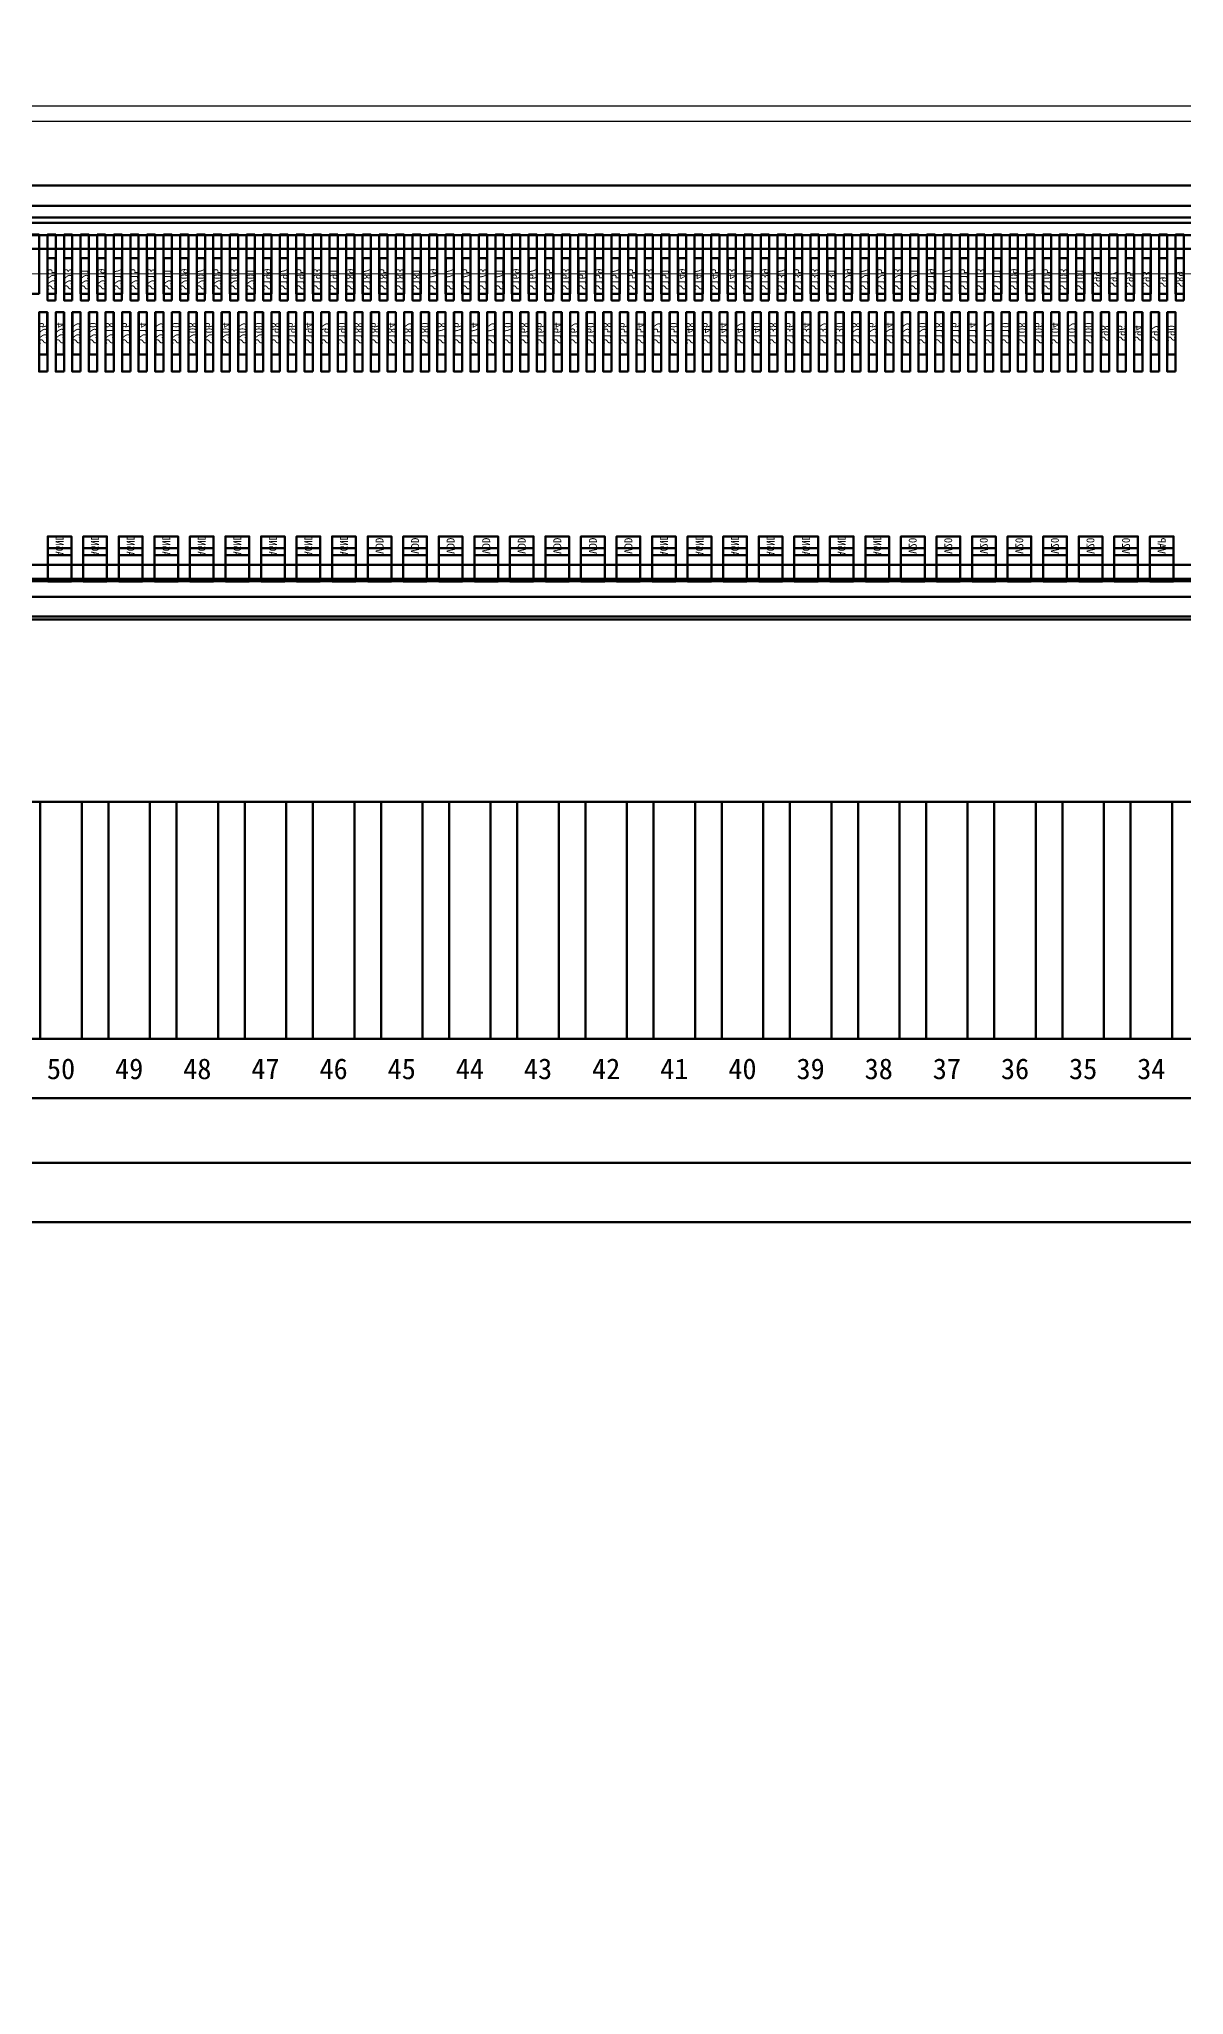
# Model space of a CAD drawing. Extents: x -128 to 4168, y -1774 to 38.
# Drawn here: x 2021.621 to 2023.553, y -870.914 to -867.614 of the extents above; entities that cross this region are included whole.
import ezdxf
from ezdxf.enums import TextEntityAlignment as Align

# ---------------------------------------------------------------- set-up
doc = ezdxf.new("R2010")
doc.units = 0
doc.header["$LTSCALE"] = 16.335
for name, color, linetype, lineweight in [('dim', 3, 'Continuous', 13), ('L122.drawing', 7, 'Continuous', 100), ('LCD', 4, 'Continuous', 9), ('OBJ-DIM', 2, 'Continuous', 15), ('TFT_line.drawing', 3, 'Continuous', 100)]:
    doc.layers.add(name, color=color, linetype=linetype, lineweight=lineweight)
doc.layers.add('DIM（标注）', color=3, linetype='Continuous')
doc.layers.add('KEEPOUTLAYER', color=6, linetype='Continuous')
doc.styles.add('Arial', font='simhei.ttf')
doc.styles.get("Standard").update_dxf_attribs({"font": '', "width": 0.8})
doc.styles.get('Standard').set_extended_font_data('NSimSun')
doc.dimstyles.new('标注模版', dxfattribs={"dimtxt": 1.5, "dimasz": 2, "dimexe": 0.5, "dimexo": 0.5, "dimgap": 0.2, "dimtad": 1, "dimzin": 1, "dimdsep": 46, "dimtxsty": 'Arial', "dimcen": 1, "dimclrd": 3, "dimclre": 3, "dimclrt": 3, "dimadec": 0, "dimazin": 0, "dimtp": 1.2, "dimtm": 1.2, "dimtfac": 1, "dimtmove": 0, "dimatfit": 3, "dimfxl": 1, "dimtolj": 1, "dimarcsym": 0})

# ---------------------------------------------------------------- blocks, each defined once
blk = doc.blocks.new('fpc_pad')
at = {"layer": 'TFT_line.drawing', "color": 3, "linetype": 'Continuous', "lineweight": 100}
blk.add_lwpolyline([(-0.035, -0.2), (0.035, -0.2), (0.035, 0.2), (-0.035, 0.2)], close=True, dxfattribs=at)
blk = doc.blocks.new('fpc')
at = {"layer": 'TFT_line.drawing', "color": 3, "linetype": 'Continuous', "lineweight": 100}
blk.add_lwpolyline([(0, -0.2), (16.22, -0.2), (16.22, 0.2), (0, 0.2)], close=True, dxfattribs=at)
at = {"color": 1, "linetype": 'Continuous', "lineweight": 100, "row_count": 1, "column_count": 129, "row_spacing": 0.9009999999999999, "column_spacing": 0.115}
blk.add_blockref('fpc_pad', (0.75, 0), dxfattribs=at)
at = {"layer": 'L122.drawing', "color": 7, "linetype": 'Continuous', "lineweight": 100}
for s, p in [('50', (10.065, -0.2505)), ('49', (10.18, -0.2505)), ('48', (10.295, -0.2505)), ('47', (10.41, -0.2505)), ('46', (10.525, -0.2505)), ('45', (10.64, -0.2505)), ('44', (10.755, -0.2505)), ('43', (10.87, -0.2505)), ('42', (10.985, -0.2505)), ('41', (11.1, -0.2505)), ('40', (11.215, -0.2505)), ('39', (11.33, -0.2505)), ('38', (11.445, -0.2505)), ('37', (11.56, -0.2505)), ('36', (11.675, -0.2505)), ('35', (11.79, -0.2505)), ('34', (11.905, -0.2505))]:
    blk.add_text(s, height=0.035, dxfattribs=at).set_placement(p, align=Align.MIDDLE_CENTER)
blk = doc.blocks.new('ic_ST7789V2')
at = {"layer": 'L122.drawing', "color": 7, "linetype": 'Continuous', "lineweight": 100}
for points in [[(-7.5775, -0.349), (7.5775, -0.349), (7.5775, 0.349), (-7.5775, 0.349)], [(-3.85, 0.20058), (-3.836, 0.20058), (-3.836, 0.30058), (-3.85, 0.30058)], [(-3.822, 0.20058), (-3.808, 0.20058), (-3.808, 0.30058), (-3.822, 0.30058)], [(-3.794, 0.20058), (-3.78, 0.20058), (-3.78, 0.30058), (-3.794, 0.30058)], [(-3.766, 0.20058), (-3.752, 0.20058), (-3.752, 0.30058), (-3.766, 0.30058)], [(-3.738, 0.20058), (-3.724, 0.20058), (-3.724, 0.30058), (-3.738, 0.30058)], [(-3.71, 0.20058), (-3.696, 0.20058), (-3.696, 0.30058), (-3.71, 0.30058)], [(-3.682, 0.20058), (-3.668, 0.20058), (-3.668, 0.30058), (-3.682, 0.30058)], [(-3.654, 0.20058), (-3.64, 0.20058), (-3.64, 0.30058), (-3.654, 0.30058)], [(-3.626, 0.20058), (-3.612, 0.20058), (-3.612, 0.30058), (-3.626, 0.30058)], [(-3.598, 0.20058), (-3.584, 0.20058), (-3.584, 0.30058), (-3.598, 0.30058)], [(-3.57, 0.20058), (-3.556, 0.20058), (-3.556, 0.30058), (-3.57, 0.30058)], [(-3.542, 0.20058), (-3.528, 0.20058), (-3.528, 0.30058), (-3.542, 0.30058)], [(-3.514, 0.20058), (-3.5, 0.20058), (-3.5, 0.30058), (-3.514, 0.30058)], [(-3.486, 0.20058), (-3.472, 0.20058), (-3.472, 0.30058), (-3.486, 0.30058)], [(-3.458, 0.20058), (-3.444, 0.20058), (-3.444, 0.30058), (-3.458, 0.30058)], [(-3.43, 0.20058), (-3.416, 0.20058), (-3.416, 0.30058), (-3.43, 0.30058)], [(-3.402, 0.20058), (-3.388, 0.20058), (-3.388, 0.30058), (-3.402, 0.30058)], [(-3.374, 0.20058), (-3.36, 0.20058), (-3.36, 0.30058), (-3.374, 0.30058)], [(-3.346, 0.20058), (-3.332, 0.20058), (-3.332, 0.30058), (-3.346, 0.30058)], [(-3.318, 0.20058), (-3.304, 0.20058), (-3.304, 0.30058), (-3.318, 0.30058)], [(-3.29, 0.20058), (-3.276, 0.20058), (-3.276, 0.30058), (-3.29, 0.30058)], [(-3.262, 0.20058), (-3.248, 0.20058), (-3.248, 0.30058), (-3.262, 0.30058)], [(-3.234, 0.20058), (-3.22, 0.20058), (-3.22, 0.30058), (-3.234, 0.30058)], [(-3.206, 0.20058), (-3.192, 0.20058), (-3.192, 0.30058), (-3.206, 0.30058)], [(-3.178, 0.20058), (-3.164, 0.20058), (-3.164, 0.30058), (-3.178, 0.30058)], [(-3.15, 0.20058), (-3.136, 0.20058), (-3.136, 0.30058), (-3.15, 0.30058)], [(-3.122, 0.20058), (-3.108, 0.20058), (-3.108, 0.30058), (-3.122, 0.30058)], [(-3.094, 0.20058), (-3.08, 0.20058), (-3.08, 0.30058), (-3.094, 0.30058)], [(-3.066, 0.20058), (-3.052, 0.20058), (-3.052, 0.30058), (-3.066, 0.30058)], [(-3.038, 0.20058), (-3.024, 0.20058), (-3.024, 0.30058), (-3.038, 0.30058)], [(-3.01, 0.20058), (-2.996, 0.20058), (-2.996, 0.30058), (-3.01, 0.30058)], [(-2.982, 0.20058), (-2.968, 0.20058), (-2.968, 0.30058), (-2.982, 0.30058)], [(-2.954, 0.20058), (-2.94, 0.20058), (-2.94, 0.30058), (-2.954, 0.30058)], [(-2.926, 0.20058), (-2.912, 0.20058), (-2.912, 0.30058), (-2.926, 0.30058)], [(-2.898, 0.20058), (-2.884, 0.20058), (-2.884, 0.30058), (-2.898, 0.30058)], [(-2.87, 0.20058), (-2.856, 0.20058), (-2.856, 0.30058), (-2.87, 0.30058)], [(-2.842, 0.20058), (-2.828, 0.20058), (-2.828, 0.30058), (-2.842, 0.30058)], [(-2.814, 0.20058), (-2.8, 0.20058), (-2.8, 0.30058), (-2.814, 0.30058)], [(-2.786, 0.20058), (-2.772, 0.20058), (-2.772, 0.30058), (-2.786, 0.30058)], [(-2.758, 0.20058), (-2.744, 0.20058), (-2.744, 0.30058), (-2.758, 0.30058)], [(-2.73, 0.20058), (-2.716, 0.20058), (-2.716, 0.30058), (-2.73, 0.30058)], [(-2.702, 0.20058), (-2.688, 0.20058), (-2.688, 0.30058), (-2.702, 0.30058)], [(-2.674, 0.20058), (-2.66, 0.20058), (-2.66, 0.30058), (-2.674, 0.30058)], [(-2.646, 0.20058), (-2.632, 0.20058), (-2.632, 0.30058), (-2.646, 0.30058)], [(-2.618, 0.20058), (-2.604, 0.20058), (-2.604, 0.30058), (-2.618, 0.30058)], [(-2.59, 0.20058), (-2.576, 0.20058), (-2.576, 0.30058), (-2.59, 0.30058)], [(-2.562, 0.20058), (-2.548, 0.20058), (-2.548, 0.30058), (-2.562, 0.30058)], [(-2.534, 0.20058), (-2.52, 0.20058), (-2.52, 0.30058), (-2.534, 0.30058)], [(-2.506, 0.20058), (-2.492, 0.20058), (-2.492, 0.30058), (-2.506, 0.30058)], [(-2.478, 0.20058), (-2.464, 0.20058), (-2.464, 0.30058), (-2.478, 0.30058)], [(-2.45, 0.20058), (-2.436, 0.20058), (-2.436, 0.30058), (-2.45, 0.30058)], [(-2.422, 0.20058), (-2.408, 0.20058), (-2.408, 0.30058), (-2.422, 0.30058)], [(-2.394, 0.20058), (-2.38, 0.20058), (-2.38, 0.30058), (-2.394, 0.30058)], [(-2.366, 0.20058), (-2.352, 0.20058), (-2.352, 0.30058), (-2.366, 0.30058)], [(-2.338, 0.20058), (-2.324, 0.20058), (-2.324, 0.30058), (-2.338, 0.30058)], [(-2.31, 0.20058), (-2.296, 0.20058), (-2.296, 0.30058), (-2.31, 0.30058)], [(-2.282, 0.20058), (-2.268, 0.20058), (-2.268, 0.30058), (-2.282, 0.30058)], [(-2.254, 0.20058), (-2.24, 0.20058), (-2.24, 0.30058), (-2.254, 0.30058)], [(-2.226, 0.20058), (-2.212, 0.20058), (-2.212, 0.30058), (-2.226, 0.30058)], [(-2.198, 0.20058), (-2.184, 0.20058), (-2.184, 0.30058), (-2.198, 0.30058)], [(-2.17, 0.20058), (-2.156, 0.20058), (-2.156, 0.30058), (-2.17, 0.30058)], [(-2.142, 0.20058), (-2.128, 0.20058), (-2.128, 0.30058), (-2.142, 0.30058)], [(-2.114, 0.20058), (-2.1, 0.20058), (-2.1, 0.30058), (-2.114, 0.30058)], [(-2.086, 0.20058), (-2.072, 0.20058), (-2.072, 0.30058), (-2.086, 0.30058)], [(-2.058, 0.20058), (-2.044, 0.20058), (-2.044, 0.30058), (-2.058, 0.30058)], [(-2.03, 0.20058), (-2.016, 0.20058), (-2.016, 0.30058), (-2.03, 0.30058)], [(-2.002, 0.20058), (-1.988, 0.20058), (-1.988, 0.30058), (-2.002, 0.30058)], [(-1.974, 0.20058), (-1.96, 0.20058), (-1.96, 0.30058), (-1.974, 0.30058)], [(-1.946, 0.20058), (-1.932, 0.20058), (-1.932, 0.30058), (-1.946, 0.30058)], [(-1.918, 0.20058), (-1.904, 0.20058), (-1.904, 0.30058), (-1.918, 0.30058)], [(-3.836, 0.06958), (-3.822, 0.06958), (-3.822, 0.16958), (-3.836, 0.16958)], [(-3.808, 0.06958), (-3.794, 0.06958), (-3.794, 0.16958), (-3.808, 0.16958)], [(-3.78, 0.06958), (-3.766, 0.06958), (-3.766, 0.16958), (-3.78, 0.16958)], [(-3.752, 0.06958), (-3.738, 0.06958), (-3.738, 0.16958), (-3.752, 0.16958)], [(-3.724, 0.06958), (-3.71, 0.06958), (-3.71, 0.16958), (-3.724, 0.16958)], [(-3.696, 0.06958), (-3.682, 0.06958), (-3.682, 0.16958), (-3.696, 0.16958)], [(-3.668, 0.06958), (-3.654, 0.06958), (-3.654, 0.16958), (-3.668, 0.16958)], [(-3.64, 0.06958), (-3.626, 0.06958), (-3.626, 0.16958), (-3.64, 0.16958)], [(-3.612, 0.06958), (-3.598, 0.06958), (-3.598, 0.16958), (-3.612, 0.16958)], [(-3.584, 0.06958), (-3.57, 0.06958), (-3.57, 0.16958), (-3.584, 0.16958)], [(-3.556, 0.06958), (-3.542, 0.06958), (-3.542, 0.16958), (-3.556, 0.16958)], [(-3.528, 0.06958), (-3.514, 0.06958), (-3.514, 0.16958), (-3.528, 0.16958)], [(-3.5, 0.06958), (-3.486, 0.06958), (-3.486, 0.16958), (-3.5, 0.16958)], [(-3.472, 0.06958), (-3.458, 0.06958), (-3.458, 0.16958), (-3.472, 0.16958)], [(-3.444, 0.06958), (-3.43, 0.06958), (-3.43, 0.16958), (-3.444, 0.16958)], [(-3.416, 0.06958), (-3.402, 0.06958), (-3.402, 0.16958), (-3.416, 0.16958)], [(-3.388, 0.06958), (-3.374, 0.06958), (-3.374, 0.16958), (-3.388, 0.16958)], [(-3.36, 0.06958), (-3.346, 0.06958), (-3.346, 0.16958), (-3.36, 0.16958)], [(-3.332, 0.06958), (-3.318, 0.06958), (-3.318, 0.16958), (-3.332, 0.16958)], [(-3.304, 0.06958), (-3.29, 0.06958), (-3.29, 0.16958), (-3.304, 0.16958)], [(-3.276, 0.06958), (-3.262, 0.06958), (-3.262, 0.16958), (-3.276, 0.16958)], [(-3.248, 0.06958), (-3.234, 0.06958), (-3.234, 0.16958), (-3.248, 0.16958)], [(-3.22, 0.06958), (-3.206, 0.06958), (-3.206, 0.16958), (-3.22, 0.16958)], [(-3.192, 0.06958), (-3.178, 0.06958), (-3.178, 0.16958), (-3.192, 0.16958)], [(-3.164, 0.06958), (-3.15, 0.06958), (-3.15, 0.16958), (-3.164, 0.16958)], [(-3.136, 0.06958), (-3.122, 0.06958), (-3.122, 0.16958), (-3.136, 0.16958)], [(-3.108, 0.06958), (-3.094, 0.06958), (-3.094, 0.16958), (-3.108, 0.16958)], [(-3.08, 0.06958), (-3.066, 0.06958), (-3.066, 0.16958), (-3.08, 0.16958)], [(-3.052, 0.06958), (-3.038, 0.06958), (-3.038, 0.16958), (-3.052, 0.16958)], [(-3.024, 0.06958), (-3.01, 0.06958), (-3.01, 0.16958), (-3.024, 0.16958)], [(-2.996, 0.06958), (-2.982, 0.06958), (-2.982, 0.16958), (-2.996, 0.16958)], [(-2.968, 0.06958), (-2.954, 0.06958), (-2.954, 0.16958), (-2.968, 0.16958)], [(-2.94, 0.06958), (-2.926, 0.06958), (-2.926, 0.16958), (-2.94, 0.16958)], [(-2.912, 0.06958), (-2.898, 0.06958), (-2.898, 0.16958), (-2.912, 0.16958)], [(-2.884, 0.06958), (-2.87, 0.06958), (-2.87, 0.16958), (-2.884, 0.16958)], [(-2.856, 0.06958), (-2.842, 0.06958), (-2.842, 0.16958), (-2.856, 0.16958)], [(-2.828, 0.06958), (-2.814, 0.06958), (-2.814, 0.16958), (-2.828, 0.16958)], [(-2.8, 0.06958), (-2.786, 0.06958), (-2.786, 0.16958), (-2.8, 0.16958)], [(-2.772, 0.06958), (-2.758, 0.06958), (-2.758, 0.16958), (-2.772, 0.16958)], [(-2.744, 0.06958), (-2.73, 0.06958), (-2.73, 0.16958), (-2.744, 0.16958)], [(-2.716, 0.06958), (-2.702, 0.06958), (-2.702, 0.16958), (-2.716, 0.16958)], [(-2.688, 0.06958), (-2.674, 0.06958), (-2.674, 0.16958), (-2.688, 0.16958)], [(-2.66, 0.06958), (-2.646, 0.06958), (-2.646, 0.16958), (-2.66, 0.16958)], [(-2.632, 0.06958), (-2.618, 0.06958), (-2.618, 0.16958), (-2.632, 0.16958)], [(-2.604, 0.06958), (-2.59, 0.06958), (-2.59, 0.16958), (-2.604, 0.16958)], [(-2.576, 0.06958), (-2.562, 0.06958), (-2.562, 0.16958), (-2.576, 0.16958)], [(-2.548, 0.06958), (-2.534, 0.06958), (-2.534, 0.16958), (-2.548, 0.16958)], [(-2.52, 0.06958), (-2.506, 0.06958), (-2.506, 0.16958), (-2.52, 0.16958)], [(-2.492, 0.06958), (-2.478, 0.06958), (-2.478, 0.16958), (-2.492, 0.16958)], [(-2.464, 0.06958), (-2.45, 0.06958), (-2.45, 0.16958), (-2.464, 0.16958)], [(-2.436, 0.06958), (-2.422, 0.06958), (-2.422, 0.16958), (-2.436, 0.16958)], [(-2.408, 0.06958), (-2.394, 0.06958), (-2.394, 0.16958), (-2.408, 0.16958)], [(-2.38, 0.06958), (-2.366, 0.06958), (-2.366, 0.16958), (-2.38, 0.16958)], [(-2.352, 0.06958), (-2.338, 0.06958), (-2.338, 0.16958), (-2.352, 0.16958)], [(-2.324, 0.06958), (-2.31, 0.06958), (-2.31, 0.16958), (-2.324, 0.16958)], [(-2.296, 0.06958), (-2.282, 0.06958), (-2.282, 0.16958), (-2.296, 0.16958)], [(-2.268, 0.06958), (-2.254, 0.06958), (-2.254, 0.16958), (-2.268, 0.16958)], [(-2.24, 0.06958), (-2.226, 0.06958), (-2.226, 0.16958), (-2.24, 0.16958)], [(-2.212, 0.06958), (-2.198, 0.06958), (-2.198, 0.16958), (-2.212, 0.16958)], [(-2.184, 0.06958), (-2.17, 0.06958), (-2.17, 0.16958), (-2.184, 0.16958)], [(-2.156, 0.06958), (-2.142, 0.06958), (-2.142, 0.16958), (-2.156, 0.16958)], [(-2.128, 0.06958), (-2.114, 0.06958), (-2.114, 0.16958), (-2.128, 0.16958)], [(-2.1, 0.06958), (-2.086, 0.06958), (-2.086, 0.16958), (-2.1, 0.16958)], [(-2.072, 0.06958), (-2.058, 0.06958), (-2.058, 0.16958), (-2.072, 0.16958)], [(-2.044, 0.06958), (-2.03, 0.06958), (-2.03, 0.16958), (-2.044, 0.16958)], [(-2.016, 0.06958), (-2.002, 0.06958), (-2.002, 0.16958), (-2.016, 0.16958)], [(-1.988, 0.06958), (-1.974, 0.06958), (-1.974, 0.16958), (-1.988, 0.16958)], [(-1.96, 0.06958), (-1.946, 0.06958), (-1.946, 0.16958), (-1.96, 0.16958)], [(-1.932, 0.06958), (-1.918, 0.06958), (-1.918, 0.16958), (-1.932, 0.16958)], [(-3.8325, -0.28462), (-3.7925, -0.28462), (-3.7925, -0.22862), (-3.8325, -0.22862)], [(-3.7725, -0.28462), (-3.7325, -0.28462), (-3.7325, -0.22862), (-3.7725, -0.22862)], [(-3.7125, -0.28462), (-3.6725, -0.28462), (-3.6725, -0.22862), (-3.7125, -0.22862)], [(-3.6525, -0.28462), (-3.6125, -0.28462), (-3.6125, -0.22862), (-3.6525, -0.22862)], [(-3.5925, -0.28462), (-3.5525, -0.28462), (-3.5525, -0.22862), (-3.5925, -0.22862)], [(-3.5325, -0.28462), (-3.4925, -0.28462), (-3.4925, -0.22862), (-3.5325, -0.22862)], [(-3.4725, -0.28462), (-3.4325, -0.28462), (-3.4325, -0.22862), (-3.4725, -0.22862)], [(-3.4125, -0.28462), (-3.3725, -0.28462), (-3.3725, -0.22862), (-3.4125, -0.22862)], [(-3.3525, -0.28462), (-3.3125, -0.28462), (-3.3125, -0.22862), (-3.3525, -0.22862)], [(-3.2925, -0.28462), (-3.2525, -0.28462), (-3.2525, -0.22862), (-3.2925, -0.22862)], [(-3.2325, -0.28462), (-3.1925, -0.28462), (-3.1925, -0.22862), (-3.2325, -0.22862)], [(-3.1725, -0.28462), (-3.1325, -0.28462), (-3.1325, -0.22862), (-3.1725, -0.22862)], [(-3.1125, -0.28462), (-3.0725, -0.28462), (-3.0725, -0.22862), (-3.1125, -0.22862)], [(-3.0525, -0.28462), (-3.0125, -0.28462), (-3.0125, -0.22862), (-3.0525, -0.22862)], [(-2.9925, -0.28462), (-2.9525, -0.28462), (-2.9525, -0.22862), (-2.9925, -0.22862)], [(-2.9325, -0.28462), (-2.8925, -0.28462), (-2.8925, -0.22862), (-2.9325, -0.22862)], [(-2.8725, -0.28462), (-2.8325, -0.28462), (-2.8325, -0.22862), (-2.8725, -0.22862)], [(-2.8125, -0.28462), (-2.7725, -0.28462), (-2.7725, -0.22862), (-2.8125, -0.22862)], [(-2.7525, -0.28462), (-2.7125, -0.28462), (-2.7125, -0.22862), (-2.7525, -0.22862)], [(-2.6925, -0.28462), (-2.6525, -0.28462), (-2.6525, -0.22862), (-2.6925, -0.22862)], [(-2.6325, -0.28462), (-2.5925, -0.28462), (-2.5925, -0.22862), (-2.6325, -0.22862)], [(-2.5725, -0.28462), (-2.5325, -0.28462), (-2.5325, -0.22862), (-2.5725, -0.22862)], [(-2.5125, -0.28462), (-2.4725, -0.28462), (-2.4725, -0.22862), (-2.5125, -0.22862)], [(-2.4525, -0.28462), (-2.4125, -0.28462), (-2.4125, -0.22862), (-2.4525, -0.22862)], [(-2.3925, -0.28462), (-2.3525, -0.28462), (-2.3525, -0.22862), (-2.3925, -0.22862)], [(-2.3325, -0.28462), (-2.2925, -0.28462), (-2.2925, -0.22862), (-2.3325, -0.22862)], [(-2.2725, -0.28462), (-2.2325, -0.28462), (-2.2325, -0.22862), (-2.2725, -0.22862)], [(-2.2125, -0.28462), (-2.1725, -0.28462), (-2.1725, -0.22862), (-2.2125, -0.22862)], [(-2.1525, -0.28462), (-2.1125, -0.28462), (-2.1125, -0.22862), (-2.1525, -0.22862)], [(-2.0925, -0.28462), (-2.0525, -0.28462), (-2.0525, -0.22862), (-2.0925, -0.22862)], [(-2.0325, -0.28462), (-1.9925, -0.28462), (-1.9925, -0.22862), (-2.0325, -0.22862)], [(-1.9725, -0.28462), (-1.9325, -0.28462), (-1.9325, -0.22862), (-1.9725, -0.22862)]]:
    blk.add_lwpolyline(points, close=True, dxfattribs=at)
blk = doc.blocks.new('OLB_SB')
at = {"layer": 'TFT_line.drawing', "color": 3, "linetype": 'Continuous', "lineweight": 100}
blk.add_lwpolyline([(-0.00675, -0.0355), (0.00675, -0.0355), (0.00675, 0.0355), (-0.00675, 0.0355)], close=True, dxfattribs=at)
blk = doc.blocks.new('OLB_SU')
at = {"layer": 'TFT_line.drawing', "color": 3, "linetype": 'Continuous', "lineweight": 100}
blk.add_lwpolyline([(-0.00675, -0.0355), (0.00675, -0.0355), (0.00675, 0.0355), (-0.00675, 0.0355)], close=True, dxfattribs=at)
blk = doc.blocks.new('ilb')
at = {"layer": 'TFT_line.drawing', "color": 3, "linetype": 'Continuous', "lineweight": 100}
blk.add_lwpolyline([(-0.02, -0.0159), (0.02, -0.0159), (0.02, 0.0159), (-0.02, 0.0159)], close=True, dxfattribs=at)
blk = doc.blocks.new('ic_ST7789V3')
at = {"layer": 'TFT_line.drawing', "color": 3, "linetype": 'Continuous', "lineweight": 100}
blk.add_lwpolyline([(-7.5475, -0.2665), (7.5475, -0.2665), (7.5475, 0.2665), (-7.5475, 0.2665)], close=True, dxfattribs=at)
at = {"color": 1, "linetype": 'Continuous', "lineweight": 100}
for name, p in [('OLB_SU', (-3.843, 0.215)), ('OLB_SU', (-3.815, 0.215)), ('OLB_SU', (-3.787, 0.215)), ('OLB_SU', (-3.759, 0.215)), ('OLB_SU', (-3.731, 0.215)), ('OLB_SU', (-3.703, 0.215)), ('OLB_SU', (-3.675, 0.215)), ('OLB_SU', (-3.647, 0.215)), ('OLB_SU', (-3.619, 0.215)), ('OLB_SU', (-3.591, 0.215)), ('OLB_SU', (-3.563, 0.215)), ('OLB_SU', (-3.535, 0.215)), ('OLB_SU', (-3.507, 0.215)), ('OLB_SU', (-3.479, 0.215)), ('OLB_SU', (-3.451, 0.215)), ('OLB_SU', (-3.423, 0.215)), ('OLB_SU', (-3.395, 0.215)), ('OLB_SU', (-3.367, 0.215)), ('OLB_SU', (-3.339, 0.215)), ('OLB_SU', (-3.311, 0.215)), ('OLB_SU', (-3.283, 0.215)), ('OLB_SU', (-3.255, 0.215)), ('OLB_SU', (-3.227, 0.215)), ('OLB_SU', (-3.199, 0.215)), ('OLB_SU', (-3.171, 0.215)), ('OLB_SU', (-3.143, 0.215)), ('OLB_SU', (-3.115, 0.215)), ('OLB_SU', (-3.087, 0.215)), ('OLB_SU', (-3.059, 0.215)), ('OLB_SU', (-3.031, 0.215)), ('OLB_SU', (-3.003, 0.215)), ('OLB_SU', (-2.975, 0.215)), ('OLB_SU', (-2.947, 0.215)), ('OLB_SU', (-2.919, 0.215)), ('OLB_SU', (-2.891, 0.215)), ('OLB_SU', (-2.863, 0.215)), ('OLB_SU', (-2.835, 0.215)), ('OLB_SU', (-2.807, 0.215)), ('OLB_SU', (-2.779, 0.215)), ('OLB_SU', (-2.751, 0.215)), ('OLB_SU', (-2.723, 0.215)), ('OLB_SU', (-2.695, 0.215)), ('OLB_SU', (-2.667, 0.215)), ('OLB_SU', (-2.639, 0.215)), ('OLB_SU', (-2.611, 0.215)), ('OLB_SU', (-2.583, 0.215)), ('OLB_SU', (-2.555, 0.215)), ('OLB_SU', (-2.527, 0.215)), ('OLB_SU', (-2.499, 0.215)), ('OLB_SU', (-2.471, 0.215)), ('OLB_SU', (-2.443, 0.215)), ('OLB_SU', (-2.415, 0.215)), ('OLB_SU', (-2.387, 0.215)), ('OLB_SU', (-2.359, 0.215)), ('OLB_SU', (-2.331, 0.215)), ('OLB_SU', (-2.303, 0.215)), ('OLB_SU', (-2.275, 0.215)), ('OLB_SU', (-2.247, 0.215)), ('OLB_SU', (-2.219, 0.215)), ('OLB_SU', (-2.191, 0.215)), ('OLB_SU', (-2.163, 0.215)), ('OLB_SU', (-2.135, 0.215)), ('OLB_SU', (-2.107, 0.215)), ('OLB_SU', (-2.079, 0.215)), ('OLB_SU', (-2.051, 0.215)), ('OLB_SU', (-2.023, 0.215)), ('OLB_SU', (-1.995, 0.215)), ('OLB_SU', (-1.967, 0.215)), ('OLB_SU', (-1.939, 0.215)), ('OLB_SB', (-3.829, 0.124)), ('OLB_SB', (-3.801, 0.124)), ('OLB_SB', (-3.773, 0.124)), ('OLB_SB', (-3.745, 0.124)), ('OLB_SB', (-3.717, 0.124)), ('OLB_SB', (-3.689, 0.124)), ('OLB_SB', (-3.661, 0.124)), ('OLB_SB', (-3.633, 0.124)), ('OLB_SB', (-3.605, 0.124)), ('OLB_SB', (-3.577, 0.124)), ('OLB_SB', (-3.549, 0.124)), ('OLB_SB', (-3.521, 0.124)), ('OLB_SB', (-3.493, 0.124)), ('OLB_SB', (-3.465, 0.124)), ('OLB_SB', (-3.437, 0.124)), ('OLB_SB', (-3.409, 0.124)), ('OLB_SB', (-3.381, 0.124)), ('OLB_SB', (-3.353, 0.124)), ('OLB_SB', (-3.325, 0.124)), ('OLB_SB', (-3.297, 0.124)), ('OLB_SB', (-3.269, 0.124)), ('OLB_SB', (-3.241, 0.124)), ('OLB_SB', (-3.213, 0.124)), ('OLB_SB', (-3.185, 0.124)), ('OLB_SB', (-3.157, 0.124)), ('OLB_SB', (-3.129, 0.124)), ('OLB_SB', (-3.101, 0.124)), ('OLB_SB', (-3.073, 0.124)), ('OLB_SB', (-3.045, 0.124)), ('OLB_SB', (-3.017, 0.124)), ('OLB_SB', (-2.989, 0.124)), ('OLB_SB', (-2.961, 0.124)), ('OLB_SB', (-2.933, 0.124)), ('OLB_SB', (-2.905, 0.124)), ('OLB_SB', (-2.877, 0.124)), ('OLB_SB', (-2.849, 0.124)), ('OLB_SB', (-2.821, 0.124)), ('OLB_SB', (-2.793, 0.124)), ('OLB_SB', (-2.765, 0.124)), ('OLB_SB', (-2.737, 0.124)), ('OLB_SB', (-2.709, 0.124)), ('OLB_SB', (-2.681, 0.124)), ('OLB_SB', (-2.653, 0.124)), ('OLB_SB', (-2.625, 0.124)), ('OLB_SB', (-2.597, 0.124)), ('OLB_SB', (-2.569, 0.124)), ('OLB_SB', (-2.541, 0.124)), ('OLB_SB', (-2.513, 0.124)), ('OLB_SB', (-2.485, 0.124)), ('OLB_SB', (-2.457, 0.124)), ('OLB_SB', (-2.429, 0.124)), ('OLB_SB', (-2.401, 0.124)), ('OLB_SB', (-2.373, 0.124)), ('OLB_SB', (-2.345, 0.124)), ('OLB_SB', (-2.317, 0.124)), ('OLB_SB', (-2.289, 0.124)), ('OLB_SB', (-2.261, 0.124)), ('OLB_SB', (-2.233, 0.124)), ('OLB_SB', (-2.205, 0.124)), ('OLB_SB', (-2.177, 0.124)), ('OLB_SB', (-2.149, 0.124)), ('OLB_SB', (-2.121, 0.124)), ('OLB_SB', (-2.093, 0.124)), ('OLB_SB', (-2.065, 0.124)), ('OLB_SB', (-2.037, 0.124)), ('OLB_SB', (-2.009, 0.124)), ('OLB_SB', (-1.981, 0.124)), ('OLB_SB', (-1.953, 0.124)), ('OLB_SB', (-1.925, 0.124)), ('ilb', (-3.8125, -0.2346)), ('ilb', (-3.7525, -0.2346)), ('ilb', (-3.6925, -0.2346)), ('ilb', (-3.6325, -0.2346)), ('ilb', (-3.5725, -0.2346)), ('ilb', (-3.5125, -0.2346)), ('ilb', (-3.4525, -0.2346)), ('ilb', (-3.3925, -0.2346)), ('ilb', (-3.3325, -0.2346)), ('ilb', (-3.2725, -0.2346)), ('ilb', (-3.2125, -0.2346)), ('ilb', (-3.1525, -0.2346)), ('ilb', (-3.0925, -0.2346)), ('ilb', (-3.0325, -0.2346)), ('ilb', (-2.9725, -0.2346)), ('ilb', (-2.9125, -0.2346)), ('ilb', (-2.8525, -0.2346)), ('ilb', (-2.7925, -0.2346)), ('ilb', (-2.7325, -0.2346)), ('ilb', (-2.6725, -0.2346)), ('ilb', (-2.6125, -0.2346)), ('ilb', (-2.5525, -0.2346)), ('ilb', (-2.4925, -0.2346)), ('ilb', (-2.4325, -0.2346)), ('ilb', (-2.3725, -0.2346)), ('ilb', (-2.3125, -0.2346)), ('ilb', (-2.2525, -0.2346)), ('ilb', (-2.1925, -0.2346)), ('ilb', (-2.1325, -0.2346)), ('ilb', (-2.0725, -0.2346)), ('ilb', (-2.0125, -0.2346)), ('ilb', (-1.9525, -0.2346))]:
    blk.add_blockref(name, p, dxfattribs=at)
at = {"layer": 'TFT_line.drawing', "color": 3, "linetype": 'Continuous', "lineweight": 100}
for s, p in [('S101', (-3.675, 0.215)), ('S103', (-3.647, 0.215)), ('S105', (-3.619, 0.215)), ('S107', (-3.591, 0.215)), ('S109', (-3.563, 0.215)), ('S111', (-3.535, 0.215)), ('S113', (-3.507, 0.215)), ('S115', (-3.479, 0.215)), ('S117', (-3.451, 0.215)), ('S119', (-3.423, 0.215)), ('S121', (-3.395, 0.215)), ('S123', (-3.367, 0.215)), ('S125', (-3.339, 0.215)), ('S127', (-3.311, 0.215)), ('S129', (-3.283, 0.215)), ('S131', (-3.255, 0.215)), ('S133', (-3.227, 0.215)), ('S135', (-3.199, 0.215)), ('S137', (-3.171, 0.215)), ('S139', (-3.143, 0.215)), ('S141', (-3.115, 0.215)), ('S143', (-3.087, 0.215)), ('S145', (-3.059, 0.215)), ('S147', (-3.031, 0.215)), ('S149', (-3.003, 0.215)), ('S151', (-2.975, 0.215)), ('S153', (-2.947, 0.215)), ('S155', (-2.919, 0.215)), ('S157', (-2.891, 0.215)), ('S159', (-2.863, 0.215)), ('S161', (-2.835, 0.215)), ('S163', (-2.807, 0.215)), ('S165', (-2.779, 0.215)), ('S167', (-2.751, 0.215)), ('S169', (-2.723, 0.215)), ('S171', (-2.695, 0.215)), ('S173', (-2.667, 0.215)), ('S175', (-2.639, 0.215)), ('S177', (-2.611, 0.215)), ('S179', (-2.583, 0.215)), ('S181', (-2.555, 0.215)), ('S183', (-2.527, 0.215)), ('S185', (-2.499, 0.215)), ('S187', (-2.471, 0.215)), ('S189', (-2.443, 0.215)), ('S191', (-2.415, 0.215)), ('S193', (-2.387, 0.215)), ('S195', (-2.359, 0.215)), ('S197', (-2.331, 0.215)), ('S199', (-2.303, 0.215)), ('S201', (-2.275, 0.215)), ('S203', (-2.247, 0.215)), ('S205', (-2.219, 0.215)), ('S207', (-2.191, 0.215)), ('S209', (-2.163, 0.215)), ('S211', (-2.135, 0.215)), ('S213', (-2.107, 0.215)), ('S215', (-2.079, 0.215)), ('S217', (-2.051, 0.215)), ('S219', (-2.023, 0.215)), ('S221', (-1.995, 0.215)), ('S223', (-1.967, 0.215)), ('S225', (-1.939, 0.215)), ('S89', (-3.843, 0.215)), ('S91', (-3.815, 0.215)), ('S93', (-3.787, 0.215)), ('S95', (-3.759, 0.215)), ('S97', (-3.731, 0.215)), ('S99', (-3.703, 0.215)), ('S90', (-3.829, 0.124)), ('S92', (-3.801, 0.124)), ('S94', (-3.773, 0.124)), ('S96', (-3.745, 0.124)), ('S98', (-3.717, 0.124)), ('S100', (-3.689, 0.124)), ('S102', (-3.661, 0.124)), ('S104', (-3.633, 0.124)), ('S106', (-3.605, 0.124)), ('S108', (-3.577, 0.124)), ('S110', (-3.549, 0.124)), ('S112', (-3.521, 0.124)), ('S114', (-3.493, 0.124)), ('S116', (-3.465, 0.124)), ('S118', (-3.437, 0.124)), ('S120', (-3.409, 0.124)), ('S122', (-3.381, 0.124)), ('S124', (-3.353, 0.124)), ('S126', (-3.325, 0.124)), ('S128', (-3.297, 0.124)), ('S130', (-3.269, 0.124)), ('S132', (-3.241, 0.124)), ('S134', (-3.213, 0.124)), ('S136', (-3.185, 0.124)), ('S138', (-3.157, 0.124)), ('S140', (-3.129, 0.124)), ('S142', (-3.101, 0.124)), ('S144', (-3.073, 0.124)), ('S146', (-3.045, 0.124)), ('S148', (-3.017, 0.124)), ('S150', (-2.989, 0.124)), ('S152', (-2.961, 0.124)), ('S154', (-2.933, 0.124)), ('S156', (-2.905, 0.124)), ('S158', (-2.877, 0.124)), ('S160', (-2.849, 0.124)), ('S162', (-2.821, 0.124)), ('S164', (-2.793, 0.124)), ('S166', (-2.765, 0.124)), ('S168', (-2.737, 0.124)), ('S170', (-2.709, 0.124)), ('S172', (-2.681, 0.124)), ('S174', (-2.653, 0.124)), ('S176', (-2.625, 0.124)), ('S178', (-2.597, 0.124)), ('S180', (-2.569, 0.124)), ('S182', (-2.541, 0.124)), ('S184', (-2.513, 0.124)), ('S186', (-2.485, 0.124)), ('S188', (-2.457, 0.124)), ('S190', (-2.429, 0.124)), ('S192', (-2.401, 0.124)), ('S194', (-2.373, 0.124)), ('S196', (-2.345, 0.124)), ('S198', (-2.317, 0.124)), ('S200', (-2.289, 0.124)), ('S202', (-2.261, 0.124)), ('S204', (-2.233, 0.124)), ('S206', (-2.205, 0.124)), ('S208', (-2.177, 0.124)), ('S210', (-2.149, 0.124)), ('S212', (-2.121, 0.124)), ('S214', (-2.093, 0.124)), ('S216', (-2.065, 0.124)), ('S218', (-2.037, 0.124)), ('S220', (-2.009, 0.124)), ('S222', (-1.981, 0.124)), ('S224', (-1.953, 0.124)), ('S226', (-1.925, 0.124)), ('VAP', (-3.8125, -0.2346)), ('V20', (-3.7525, -0.2346)), ('V20', (-3.6925, -0.2346)), ('V20', (-3.6325, -0.2346)), ('V20', (-3.5725, -0.2346)), ('V20', (-3.5125, -0.2346)), ('V20', (-3.4525, -0.2346)), ('V20', (-3.3925, -0.2346)), ('AGND', (-3.3325, -0.2346)), ('AGND', (-3.2725, -0.2346)), ('AGND', (-3.2125, -0.2346)), ('AGND', (-3.1525, -0.2346)), ('AGND', (-3.0925, -0.2346)), ('AGND', (-3.0325, -0.2346)), ('AGND', (-2.9725, -0.2346)), ('VDD', (-2.9125, -0.2346)), ('VDD', (-2.8525, -0.2346)), ('VDD', (-2.7925, -0.2346)), ('VDD', (-2.7325, -0.2346)), ('VDD', (-2.6725, -0.2346)), ('VDD', (-2.6125, -0.2346)), ('VDD', (-2.5525, -0.2346)), ('VDD', (-2.4925, -0.2346)), ('AGND', (-2.4325, -0.2346)), ('AGND', (-2.3725, -0.2346)), ('AGND', (-2.3125, -0.2346)), ('AGND', (-2.2525, -0.2346)), ('AGND', (-2.1925, -0.2346)), ('AGND', (-2.1325, -0.2346)), ('AGND', (-2.0725, -0.2346)), ('AGND', (-2.0125, -0.2346)), ('AGND', (-1.9525, -0.2346))]:
    blk.add_text(s, height=0.0135, rotation=90, dxfattribs=at).set_placement(p, align=Align.MIDDLE_CENTER)
blk = doc.blocks.new('ic_JD9851')
at = {"layer": 'L122.drawing', "color": 7, "linetype": 'Continuous', "lineweight": 100}
blk.add_lwpolyline([(-7.68, -0.3635), (7.68, -0.3635), (7.68, 0.3635), (-7.68, 0.3635)], close=True, dxfattribs=at)
blk = doc.blocks.new('ic_NV3030B1N')
at = {"layer": 'L122.drawing', "color": 7, "linetype": 'Continuous', "lineweight": 100}
blk.add_lwpolyline([(-7.65, -0.3025), (7.65, -0.3025), (7.65, 0.3025), (-7.65, 0.3025)], close=True, dxfattribs=at)
blk = doc.blocks.new('ic_GC9307N')
at = {"layer": 'L122.drawing', "color": 7, "linetype": 'Continuous', "lineweight": 100}
blk.add_lwpolyline([(-7.68, -0.32), (7.68, -0.32), (7.68, 0.32), (-7.68, 0.32)], close=True, dxfattribs=at)
blk = doc.blocks.new('ic_gc9306')
at = {"layer": 'L122.drawing', "color": 7, "linetype": 'Continuous', "lineweight": 100}
blk.add_lwpolyline([(-7.65, -0.29), (7.65, -0.29), (7.65, 0.29), (-7.65, 0.29)], close=True, dxfattribs=at)
blk = doc.blocks.new('ic_all')
at = {"color": 1, "linetype": 'Continuous', "lineweight": 100, "xscale": -1}
for name, p in [('ic_JD9851', (0, 0.00992)), ('ic_ST7789V2', (0, -0.01008)), ('ic_GC9307N', (0, -0.0005)), ('ic_NV3030B1N', (0, 0.008)), ('ic_gc9306', (0, -0.0005)), ('ic_ST7789V3', (0, 0))]:
    blk.add_blockref(name, p, dxfattribs=at)
blk = doc.blocks.new('*D852')
at = {"layer": 'Defpoints', "color": 0}
for p in [(1892.5413, -527.6031), (1890.9413, -540.4267), (1892.5413, -540.4156), (2060.7807, -893.6777), (2061.0807, -893.6777), (2061.0807, -897.7905)]:
    blk.add_point(p, dxfattribs=at)
at = {"layer": 'dim', "color": 3, "lineweight": -2}
for p, q in [((1890.9413, -539.5167), (1890.9413, -525.8531)), ((1892.5413, -539.5056), (1892.5413, -525.8531)), ((1889.5413, -527.6031), (1888.1413, -527.6031)), ((1890.9413, -527.6031), (1892.5413, -527.6031)), ((1893.9413, -527.6031), (1908.808, -527.6031))]:
    blk.add_line(p, q, dxfattribs=at)
at = {"layer": 'dim', "color": 3}
for points in [[(1889.5413, -527.3698), (1889.5413, -527.8364), (1890.9413, -527.6031)], [(1893.9413, -527.3698), (1893.9413, -527.8364), (1892.5413, -527.6031)]]:
    blk.add_solid(points, dxfattribs=at)
at = {"layer": 'DIM（标注）', "color": 3, "lineweight": -2}
for p, q in [((2060.7807, -894.1777), (2060.7807, -898.2905)), ((2061.0807, -894.1777), (2061.0807, -898.2905)), ((2058.7807, -897.7905), (2056.7807, -897.7905)), ((2060.7807, -897.7905), (2061.0807, -897.7905)), ((2063.0807, -897.7905), (2082.5999, -897.7905))]:
    blk.add_line(p, q, dxfattribs=at)
at = {"layer": 'DIM（标注）', "color": 3}
for points in [[(2058.7807, -897.4571), (2058.7807, -898.1238), (2060.7807, -897.7905)], [(2063.0807, -897.4571), (2063.0807, -898.1238), (2061.0807, -897.7905)]]:
    blk.add_solid(points, dxfattribs=at)
at = {"layer": 'dim', "color": 3, "insert": (1902.0747, -526.5877), "char_height": 1.4, "attachment_point": 5, "style": 'Arial'}
blk.add_mtext('\\A1;CG 1.60±0.05', dxfattribs=at)
at = {"layer": 'DIM（标注）', "color": 3, "insert": (2073.8403, -896.8321), "char_height": 1.5, "attachment_point": 5, "style": 'Arial'}
blk.add_mtext('\\A1;FPC+PI=0.30{\\fArial|b0|i0|c134|p34;%%P}0.03', dxfattribs=at)

msp = doc.modelspace()

# ---------------------------------------------------------------- linework, layer by layer
at = {"layer": 'KEEPOUTLAYER', "color": 2}
for points in [[(2025.253, -874.379, -0.414214), (2024.253, -873.379), (2024.253, -867.927, 0.414212), (2024.053, -867.727), (2015.353, -867.727, 0.414214), (2015.153, -867.927), (2015.153, -868.679, 0.414214), (2016.153, -869.679), (2018.3191, -869.679, -0.414214), (2019.3191, -870.679), (2019.3191, -872.979, -0.414214), (2018.3191, -873.979), (2013.1191, -873.979, 0.414213), (2011.6191, -875.479)], [(2025.2485, -874.405, -0.414214), (2024.2485, -873.405), (2024.2485, -867.953, 0.414212), (2024.0485, -867.753), (2015.3485, -867.753, 0.414214), (2015.1485, -867.953), (2015.1485, -868.705, 0.414214), (2016.1485, -869.705), (2018.3146, -869.705, -0.414214), (2019.3146, -870.705), (2019.3146, -873.005, -0.414214), (2018.3146, -874.005), (2013.1146, -874.005, 0.414213), (2011.6146, -875.505)]]:
    msp.add_lwpolyline(points, format="xyb", dxfattribs=at)
at = {"layer": 'LCD', "color": 30}
msp.add_lwpolyline([(2010.8479, -872.76, -0.414214), (2011.6479, -871.96), (2012.7482, -871.96, 0.414214), (2013.3482, -871.36), (2013.3482, -870.51, 0.414214), (2012.7482, -869.91), (2011.693, -869.91, -0.414214), (2011.493, -869.71), (2011.493, -868.9008), (2027.913, -868.9008), (2027.913, -869.71, -0.414214), (2027.713, -869.91), (2026.6488, -869.91, 0.414214), (2026.0488, -870.51), (2026.0488, -871.36, 0.414214), (2026.6488, -871.96), (2027.5581, -871.96, -0.414214), (2028.5581, -872.96), (2028.5581, -879.9179, -0.414214), (2027.5581, -880.9179), (2025.4485, -880.9179, 0.414214), (2024.4485, -881.9179), (2024.4485, -893.1911, -0.414214)], format="xyb", dxfattribs=at)
at = {"layer": 'OBJ-DIM'}
msp.add_line((2006.0351, -868.01), (2033.3619, -868.01), dxfattribs=at)
at = {"layer": 'OBJ-DIM', "linetype": 'Continuous', "lineweight": 100}
msp.add_lwpolyline([(2035.4585, -836.5761), (2035.4585, -863.412), (2035.4398, -863.8887), (2035.3835, -864.3643), (2035.29, -864.8341), (2035.16, -865.2951), (2034.9943, -865.7444), (2034.7937, -866.1794), (2034.5597, -866.5973), (2034.2936, -866.9956), (2033.9971, -867.3717), (2033.6719, -867.7235), (2033.3202, -868.0486), (2032.944, -868.3451), (2032.5458, -868.6112), (2032.1279, -868.8453), (2031.6929, -869.0458), (2031.2435, -869.2116), (2030.7825, -869.3416), (2030.3128, -869.435), (2029.8371, -869.4913), (2029.3605, -869.51), (2010.0365, -869.51)], dxfattribs=at)
at = {"layer": 'TFT_line.drawing', "color": 0, "linetype": 'Continuous', "lineweight": 100}
msp.add_lwpolyline([(2035.5585, -836.5741), (2035.5585, -863.414), (2035.5396, -863.8965), (2035.4823, -864.38), (2035.3874, -864.8574), (2035.2552, -865.326), (2035.0867, -865.7827), (2034.8829, -866.2249), (2034.645, -866.6496), (2034.3745, -867.0544), (2034.0732, -867.4367), (2033.7427, -867.7942), (2033.3852, -868.1247), (2033.0029, -868.4261), (2032.5981, -868.6965), (2032.1733, -868.9344), (2031.7312, -869.1382), (2031.2745, -869.3067), (2030.8059, -869.4389), (2030.3284, -869.5339), (2029.845, -869.5911), (2029.3624, -869.61), (2010.0346, -869.61)], dxfattribs=at)
at = {"layer": 'TFT_line.drawing', "color": 3, "linetype": 'Continuous', "lineweight": 100}
msp.add_lwpolyline([(2010.043, -869.4008), (2029.363, -869.4008), (2029.8337, -869.3823), (2030.3016, -869.3269), (2030.7637, -869.235), (2031.2171, -869.1071), (2031.6591, -868.9441), (2032.0869, -868.7468), (2032.498, -868.5166), (2032.8897, -868.2549), (2033.2597, -867.9632), (2033.6056, -867.6434), (2033.9254, -867.2975), (2034.2171, -866.9275), (2034.4788, -866.5358), (2034.709, -866.1247), (2034.9063, -865.6969), (2035.0693, -865.2549), (2035.1972, -864.8015), (2035.2891, -864.3394), (2035.3445, -863.8715), (2035.363, -863.4008), (2035.363, -836.5688)], dxfattribs=at)

# ---------------------------------------------------------------- block references
at = {"color": 1, "linetype": 'Continuous', "lineweight": 100}
for name, p in [('ic_all', (2019.703, -868.2343)), ('fpc', (2011.593, -869.1008))]:
    msp.add_blockref(name, p, dxfattribs=at)

# ---------------------------------------------------------------- dimensions: what is measured, and where the dimension line sits
at = {"layer": 'DIM（标注）', "color": 30}
dim = msp.add_linear_dim(base=(2061.0807, -897.7905), p1=(2060.7807, -893.6777), p2=(2061.0807, -893.6777), text='FPC+PI=<>{\\fArial|b0|i0|c134|p34;%%P}0.03', dimstyle='标注模版', dxfattribs=at)
dim.commit()
dim.dimension.update_dxf_attribs({"geometry": '*D852', "text_midpoint": (2073.8403, -896.8321)})

doc.saveas('drawing.dxf')
